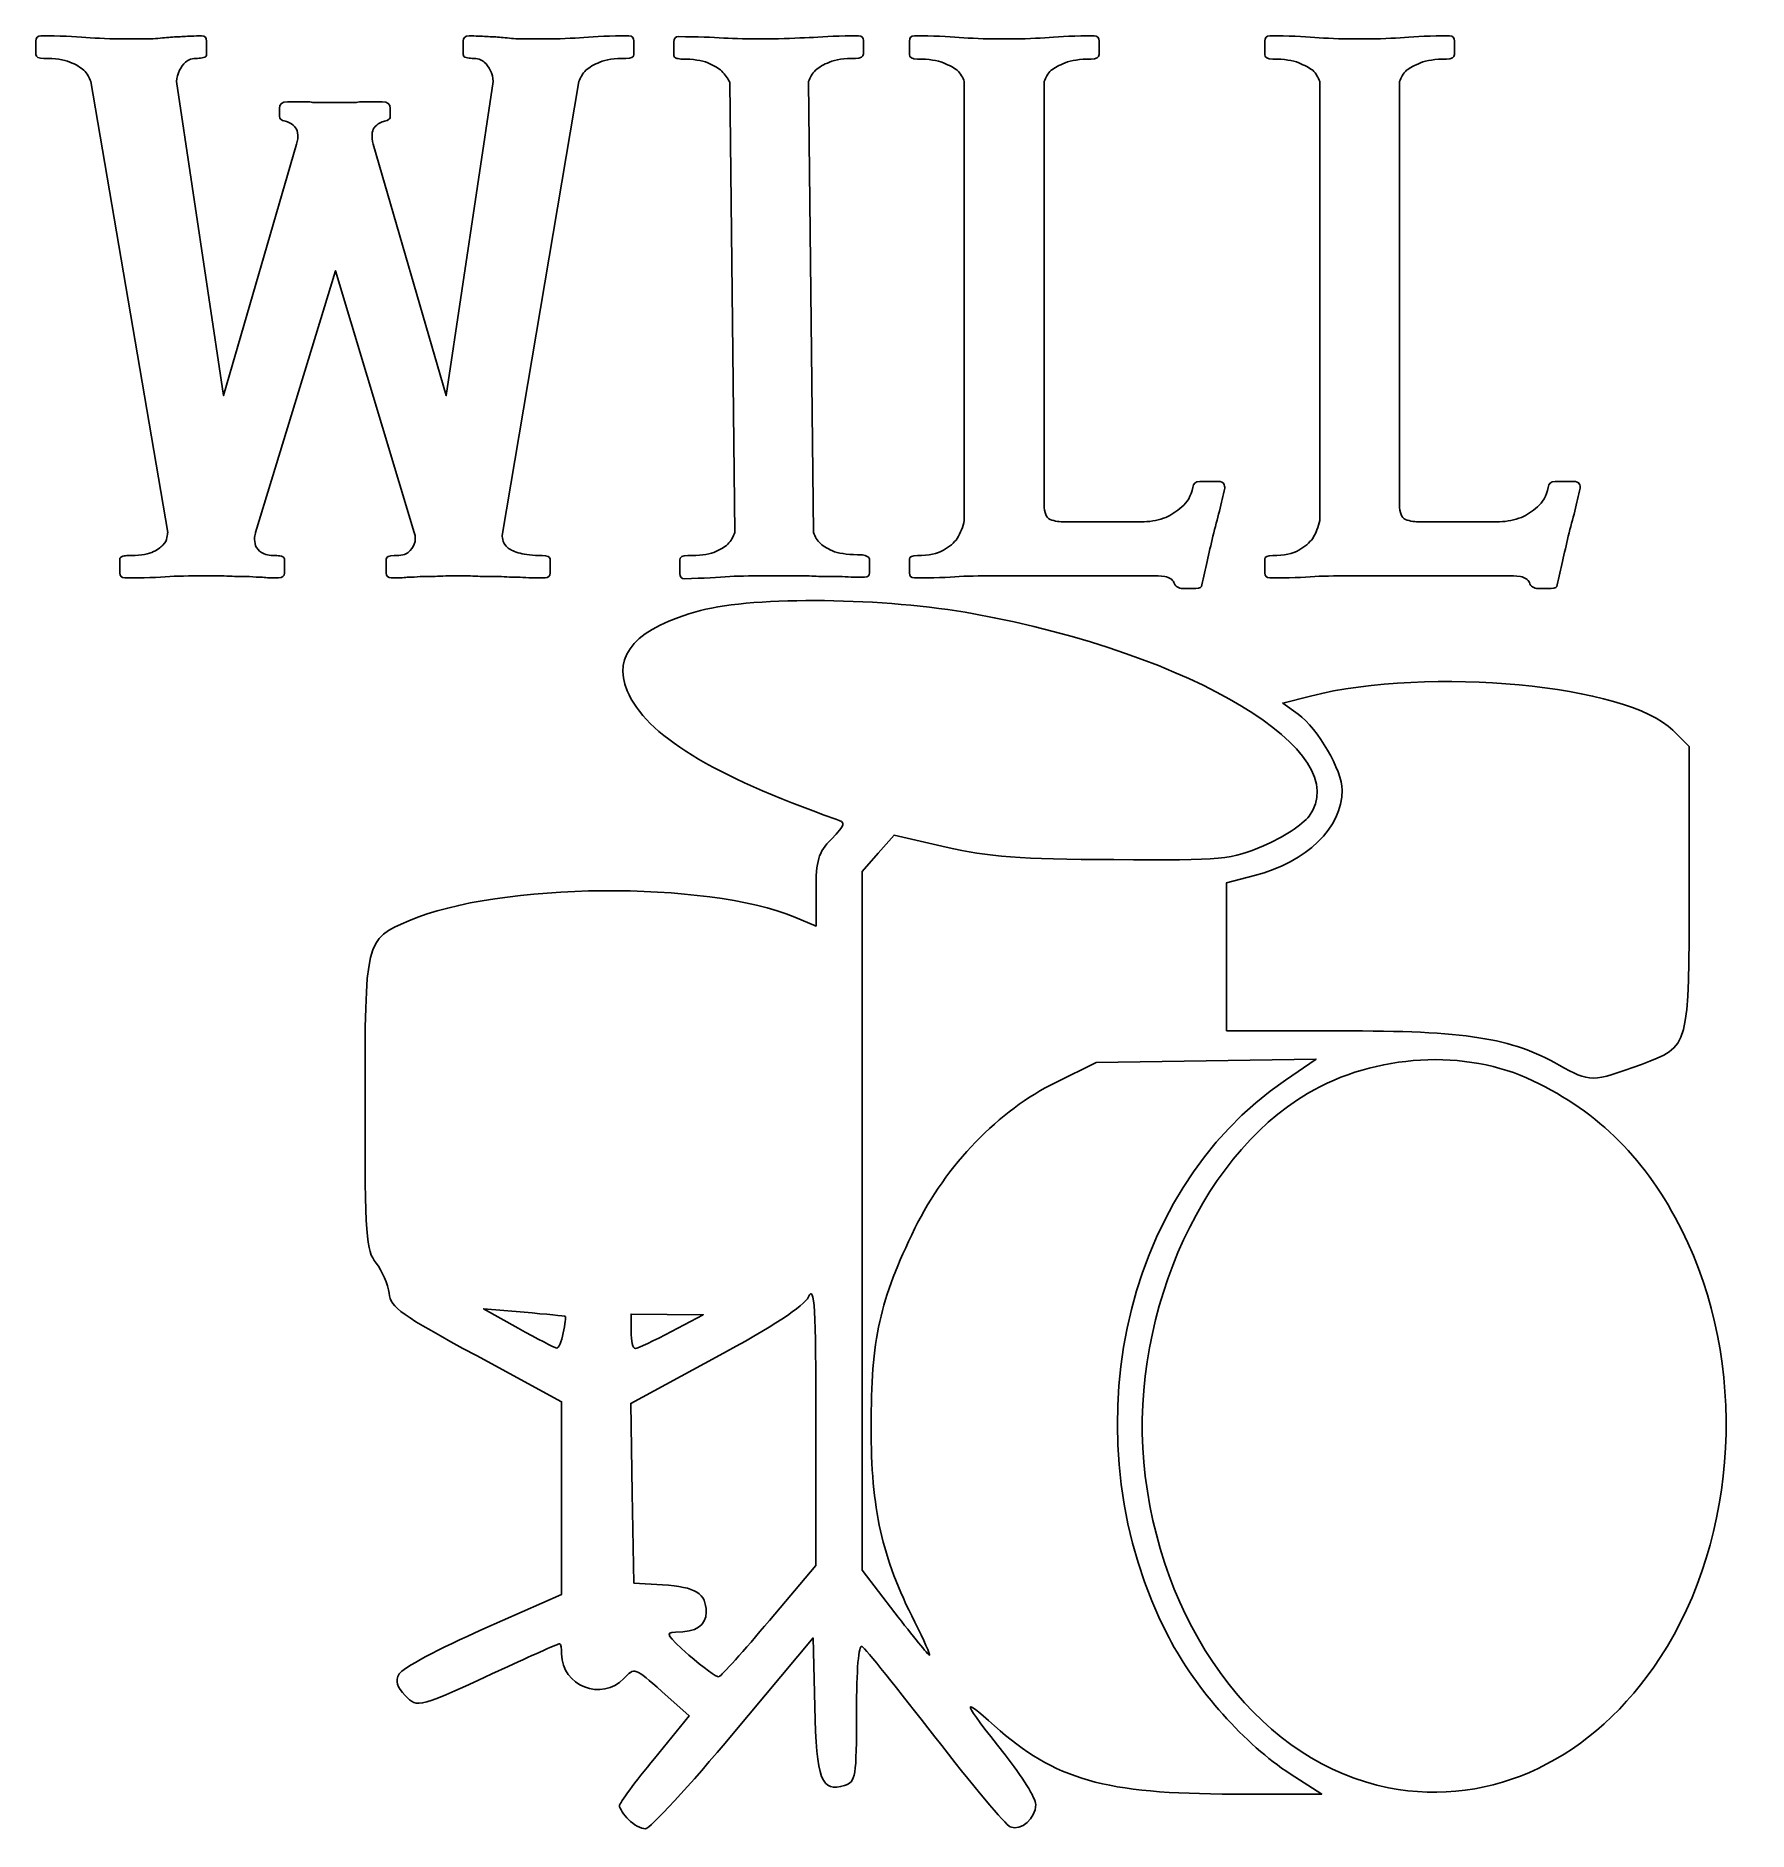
# Model space of a CAD drawing. Extents: x 14.5 to 84.2, y 3.1 to 76.2.
import ezdxf

# ---------------------------------------------------------------- set-up
doc = ezdxf.new("R2010")
doc.units = 0
doc.layers.add('Layer_1', color=7, linetype='CONTINUOUS')

msp = doc.modelspace()

# ---------------------------------------------------------------- linework, layer by layer
at = {"layer": 'Layer_1', "color": 7}
for points in [[(38.630517, 76.188718)], [(76.5126, 34.275113)], [(40.365205, 23.423169)], [(35.960432, 23.364299)], [(44.353065, 11.648775)], [(69.565706, 4.842696)], [(38.615829, 3.541257)]]:
    msp.add_lwpolyline(points, close=True, dxfattribs=at)
for points in [[(44.160124, 76.066914), (44.485395, 76.066914)], [(53.755543, 76.066914), (54.080814, 76.066914)], [(68.230067, 76.066914), (68.555338, 76.066914)], [(14.479142, 75.427442), (14.479142, 75.97556)], [(21.43181, 75.97556), (21.43181, 75.427442)], [(31.881143, 75.427442), (31.881143, 75.97556)], [(38.833812, 75.97556), (38.833812, 75.427442)], [(40.460165, 75.396991), (40.460165, 75.945109)], [(48.185353, 76.006011), (48.185353, 75.457893)], [(50.055585, 75.427442), (50.055585, 75.97556)], [(57.780772, 75.97556), (57.780772, 75.427442)], [(64.530108, 75.427442), (64.530108, 75.97556)], [(72.255296, 75.97556), (72.255296, 75.427442)], [(19.846114, 55.96923), (16.71538, 74.331204)], [(20.212044, 74.331204), (22.123011, 61.541769), (25.09111, 71.773317)], [(28.221844, 71.773317), (31.189942, 61.541769), (33.100909, 74.331204)], [(36.597573, 74.331204), (33.466839, 55.847426)], [(42.940357, 55.96923), (42.737063, 74.300753)], [(45.949115, 74.331204), (46.152409, 55.96923)], [(52.291823, 56.456446), (52.291823, 74.331204)], [(55.544534, 74.331204), (55.544534, 57.095918)], [(66.766347, 56.456446), (66.766347, 74.331204)], [(70.019057, 74.331204), (70.019057, 57.095918)], [(24.399909, 72.900006), (24.399909, 73.234967)], [(28.913045, 73.234967), (28.913045, 72.900006)], [(29.888858, 55.96923), (26.676806, 66.627092), (23.424096, 55.96923)], [(61.887319, 58.0399), (62.619179, 58.0399)], [(76.361841, 58.0399), (77.093701, 58.0399)], [(56.39837, 56.395544), (59.610422, 56.395544)], [(70.872894, 56.395544), (74.084946, 56.395544)], [(17.894488, 54.324874), (17.894488, 54.872992)], [(24.603203, 54.872992), (24.603203, 54.324874)], [(28.750409, 54.324874), (28.750409, 54.872992)], [(35.418466, 54.872992), (35.418466, 54.324874)], [(40.704119, 54.294423), (40.704119, 54.842541)], [(48.429306, 54.872992), (48.429306, 54.324874)], [(50.055585, 54.324874), (50.055585, 54.872992)], [(64.530108, 54.324874), (64.530108, 54.872992)], [(44.729348, 54.20307), (44.404077, 54.20307)], [(59.935693, 54.20307), (53.755543, 54.20307)], [(74.410217, 54.20307), (68.230067, 54.20307)], [(61.724684, 53.685402), (61.196118, 53.685402)], [(76.199206, 53.685402), (75.67064, 53.685402)], [(65.883915, 48.562082), (65.257946, 49.018071), (66.387095, 49.302396)], [(81.14451, 47.910241), (81.811073, 47.243677), (81.811073, 41.508507)], [(51.550859, 43.152052), (49.431468, 43.639294), (48.78388, 42.900772), (48.136283, 42.16225), (48.136283, 27.932644), (48.136283, 13.703038), (49.464115, 11.969445)], [(67.576438, 35.668546), (62.972039, 35.668546), (62.972039, 38.685366), (62.972039, 41.70219), (64.113132, 41.994642)], [(45.392036, 40.290833), (46.252386, 39.931356), (46.252386, 41.378254)], [(56.018905, 33.569982), (57.661087, 34.373358), (62.141585, 34.444418), (66.622091, 34.515479), (65.367491, 33.660512)], [(34.360264, 24.205975), (32.711848, 24.348057), (34.124776, 23.55978)], [(40.365205, 23.423175), (41.660388, 24.107418), (40.188589, 24.118525), (38.716789, 24.129633), (38.716789, 23.423169)], [(32.686393, 11.297374), (35.884508, 12.708471), (35.887712, 16.635122), (35.890916, 20.561769), (32.41747, 22.440162)], [(42.178651, 22.372702), (38.705338, 20.493588), (38.769928, 16.836518), (38.834527, 13.179448), (40.005986, 13.105513)], [(44.353074, 11.648776), (46.243646, 13.885911), (46.244536, 19.655365)], [(46.200577, 8.138942), (46.134626, 10.941342), (42.882784, 7.056274)], [(39.668928, 6.034919), (41.092042, 7.763226), (39.975811, 8.758704)], [(65.557024, 5.412501), (66.846833, 4.584132), (63.272603, 4.584132)]]:
    msp.add_lwpolyline(points, dxfattribs=at)
for points in [[(14.479142, 75.97556), (14.479142, 76.117665), (14.546907, 76.188718), (14.682436, 76.188718)], [(14.682436, 76.188718), (15.441402, 76.188718), (16.051285, 76.168417), (16.512086, 76.127816)], [(16.512086, 76.127816), (16.972887, 76.087214), (17.528558, 76.066914), (18.1791, 76.066914)], [(18.1791, 76.066914), (18.585689, 76.066914), (18.91096, 76.066914), (19.154913, 76.066914)], [(19.154913, 76.066914), (19.425972, 76.087214), (19.669925, 76.107515), (19.886773, 76.127816)], [(19.886773, 76.127816), (20.10362, 76.148116), (20.306915, 76.158267), (20.496656, 76.158267)], [(20.496656, 76.158267), (20.686398, 76.178567), (20.930351, 76.188718), (21.228516, 76.188718)], [(21.228516, 76.188718), (21.364046, 76.188718), (21.43181, 76.117665), (21.43181, 75.97556)], [(31.881143, 75.97556), (31.881143, 76.117665), (31.962461, 76.188718), (32.125096, 76.188718)], [(32.125096, 76.188718), (32.396155, 76.188718), (32.626556, 76.178567), (32.816297, 76.158267)], [(32.816297, 76.158267), (33.033145, 76.158267), (33.236439, 76.148116), (33.426181, 76.127816)], [(33.426181, 76.127816), (33.643028, 76.107515), (33.873428, 76.087214), (34.117381, 76.066914)], [(34.117381, 76.066914), (34.388441, 76.066914), (34.727265, 76.066914), (35.133854, 76.066914)], [(35.133854, 76.066914), (35.784396, 76.066914), (36.340067, 76.087214), (36.800868, 76.127816)], [(36.800868, 76.127816), (37.261668, 76.168417), (37.871552, 76.188718), (38.630517, 76.188718)], [(38.630517, 76.188718), (38.766047, 76.188718), (38.833812, 76.117665), (38.833812, 75.97556)], [(40.460165, 75.945109), (40.460165, 76.087214), (40.52793, 76.158267), (40.66346, 76.158267)], [(40.66346, 76.158267), (41.422426, 76.158267), (42.032309, 76.137966), (42.49311, 76.097365)], [(42.49311, 76.097365), (42.95391, 76.077064), (43.509582, 76.066914), (44.160124, 76.066914)], [(44.485395, 76.066914), (45.135937, 76.087214), (45.691608, 76.107515), (46.152409, 76.127816)], [(46.152409, 76.127816), (46.61321, 76.168417), (47.223093, 76.188718), (47.982059, 76.188718)], [(47.982059, 76.188718), (48.117588, 76.188718), (48.185353, 76.127816), (48.185353, 76.006011)], [(50.055585, 75.97556), (50.055585, 76.117665), (50.12335, 76.188718), (50.258879, 76.188718)], [(50.258879, 76.188718), (51.017845, 76.188718), (51.627728, 76.168417), (52.088529, 76.127816)], [(52.088529, 76.127816), (52.54933, 76.087214), (53.105001, 76.066914), (53.755543, 76.066914)], [(54.080814, 76.066914), (54.731356, 76.066914), (55.287028, 76.087214), (55.747828, 76.127816)], [(55.747828, 76.127816), (56.208629, 76.168417), (56.818512, 76.188718), (57.577478, 76.188718)], [(57.577478, 76.188718), (57.713008, 76.188718), (57.780772, 76.117665), (57.780772, 75.97556)], [(64.530108, 75.97556), (64.530108, 76.117665), (64.597873, 76.188718), (64.733403, 76.188718)], [(64.733403, 76.188718), (65.492368, 76.188718), (66.102252, 76.168417), (66.563052, 76.127816)], [(66.563052, 76.127816), (67.023853, 76.087214), (67.579524, 76.066914), (68.230067, 76.066914)], [(68.555338, 76.066914), (69.20588, 76.066914), (69.761551, 76.087214), (70.222352, 76.127816)], [(70.222352, 76.127816), (70.683152, 76.168417), (71.293036, 76.188718), (72.052001, 76.188718)], [(72.052001, 76.188718), (72.187531, 76.188718), (72.255296, 76.117665), (72.255296, 75.97556)], [(14.804413, 75.275187), (14.587566, 75.275187), (14.479142, 75.325938), (14.479142, 75.427442)], [(21.43181, 75.427442), (21.43181, 75.36654), (21.391151, 75.325938), (21.309834, 75.305638)], [(32.00312, 75.305638), (31.921802, 75.325938), (31.881143, 75.36654), (31.881143, 75.427442)], [(38.833812, 75.427442), (38.833812, 75.325938), (38.725388, 75.275187), (38.508541, 75.275187)], [(40.582142, 75.275187), (40.500824, 75.295487), (40.460165, 75.336089), (40.460165, 75.396991)], [(48.185353, 75.457893), (48.185353, 75.336089), (48.076929, 75.275187), (47.860082, 75.275187)], [(50.380856, 75.244736), (50.164008, 75.244736), (50.055585, 75.305638), (50.055585, 75.427442)], [(57.780772, 75.427442), (57.780772, 75.305638), (57.672349, 75.244736), (57.455501, 75.244736)], [(64.855379, 75.244736), (64.638532, 75.244736), (64.530108, 75.305638), (64.530108, 75.427442)], [(72.255296, 75.427442), (72.255296, 75.305638), (72.146872, 75.244736), (71.930025, 75.244736)], [(15.861544, 75.122931), (15.617591, 75.224435), (15.265214, 75.275187), (14.804413, 75.275187)], [(16.430768, 74.78797), (16.295239, 74.909774), (16.105497, 75.021428), (15.861544, 75.122931)], [(16.71538, 74.331204), (16.661169, 74.49361), (16.566298, 74.645865), (16.430768, 74.78797)], [(20.334021, 74.78797), (20.252703, 74.645865), (20.212044, 74.49361), (20.212044, 74.331204)], [(20.577974, 75.122931), (20.46955, 75.021428), (20.388232, 74.909774), (20.334021, 74.78797)], [(21.06588, 75.275187), (20.849033, 75.275187), (20.686398, 75.224435), (20.577974, 75.122931)], [(21.309834, 75.305638), (21.228516, 75.285337), (21.147198, 75.275187), (21.06588, 75.275187)], [(32.247073, 75.275187), (32.165755, 75.275187), (32.084437, 75.285337), (32.00312, 75.305638)], [(32.73498, 75.122931), (32.626556, 75.224435), (32.46392, 75.275187), (32.247073, 75.275187)], [(32.978933, 74.78797), (32.924721, 74.909774), (32.843403, 75.021428), (32.73498, 75.122931)], [(33.100909, 74.331204), (33.100909, 74.49361), (33.060251, 74.645865), (32.978933, 74.78797)], [(36.882185, 74.78797), (36.746656, 74.645865), (36.651785, 74.49361), (36.597573, 74.331204)], [(37.45141, 75.122931), (37.207457, 75.021428), (37.017715, 74.909774), (36.882185, 74.78797)], [(38.508541, 75.275187), (38.04774, 75.275187), (37.695363, 75.224435), (37.45141, 75.122931)], [(40.785437, 75.244736), (40.731225, 75.244736), (40.66346, 75.254886), (40.582142, 75.275187)], [(41.842567, 75.09248), (41.598614, 75.193984), (41.246237, 75.244736), (40.785437, 75.244736)], [(42.411792, 74.757519), (42.276262, 74.879323), (42.086521, 74.990977), (41.842567, 75.09248)], [(42.737063, 74.300753), (42.655745, 74.463159), (42.547321, 74.615414), (42.411792, 74.757519)], [(46.233727, 74.78797), (46.098197, 74.645865), (46.003326, 74.49361), (45.949115, 74.331204)], [(46.802951, 75.122931), (46.558998, 75.021428), (46.369256, 74.909774), (46.233727, 74.78797)], [(47.860082, 75.275187), (47.399281, 75.275187), (47.046904, 75.224435), (46.802951, 75.122931)], [(51.437987, 75.09248), (51.194033, 75.193984), (50.841656, 75.244736), (50.380856, 75.244736)], [(52.007211, 74.78797), (51.871681, 74.889473), (51.68194, 74.990977), (51.437987, 75.09248)], [(52.291823, 74.331204), (52.237611, 74.49361), (52.142741, 74.645865), (52.007211, 74.78797)], [(55.829146, 74.78797), (55.693616, 74.645865), (55.598746, 74.49361), (55.544534, 74.331204)], [(56.39837, 75.09248), (56.154417, 74.990977), (55.964676, 74.889473), (55.829146, 74.78797)], [(57.455501, 75.244736), (56.994701, 75.244736), (56.642324, 75.193984), (56.39837, 75.09248)], [(65.91251, 75.09248), (65.668557, 75.193984), (65.31618, 75.244736), (64.855379, 75.244736)], [(66.481735, 74.78797), (66.346205, 74.889473), (66.156464, 74.990977), (65.91251, 75.09248)], [(66.766347, 74.331204), (66.712135, 74.49361), (66.617264, 74.645865), (66.481735, 74.78797)], [(70.303669, 74.78797), (70.16814, 74.645865), (70.073269, 74.49361), (70.019057, 74.331204)], [(70.872894, 75.09248), (70.628941, 74.990977), (70.439199, 74.889473), (70.303669, 74.78797)], [(71.930025, 75.244736), (71.469224, 75.244736), (71.116847, 75.193984), (70.872894, 75.09248)], [(24.399909, 73.234967), (24.399909, 73.417673), (24.508332, 73.509027), (24.72518, 73.509027)], [(24.72518, 73.509027), (25.104663, 73.509027), (25.348616, 73.509027), (25.45704, 73.509027)], [(25.45704, 73.509027), (25.592569, 73.509027), (25.68744, 73.498876), (25.741652, 73.478575)], [(25.741652, 73.478575), (25.82297, 73.478575), (25.91784, 73.478575), (26.026264, 73.478575)], [(26.026264, 73.478575), (26.134688, 73.478575), (26.351535, 73.478575), (26.676806, 73.478575)], [(26.676806, 73.478575), (27.002077, 73.478575), (27.205372, 73.478575), (27.286689, 73.478575)], [(27.286689, 73.478575), (27.395113, 73.478575), (27.476431, 73.478575), (27.530643, 73.478575)], [(27.530643, 73.478575), (27.61196, 73.498876), (27.706831, 73.509027), (27.815255, 73.509027)], [(27.815255, 73.509027), (27.950784, 73.509027), (28.208291, 73.509027), (28.587774, 73.509027)], [(28.587774, 73.509027), (28.804621, 73.509027), (28.913045, 73.417673), (28.913045, 73.234967)], [(24.521885, 72.747751), (24.440568, 72.788352), (24.399909, 72.839104), (24.399909, 72.900006)], [(24.72518, 72.686849), (24.670968, 72.707149), (24.603203, 72.72745), (24.521885, 72.747751)], [(25.131769, 72.260534), (25.104663, 72.44324), (24.969133, 72.585345), (24.72518, 72.686849)], [(28.587774, 72.686849), (28.34382, 72.585345), (28.208291, 72.44324), (28.181185, 72.260534)], [(28.791068, 72.747751), (28.70975, 72.72745), (28.641985, 72.707149), (28.587774, 72.686849)], [(28.913045, 72.900006), (28.913045, 72.839104), (28.872386, 72.788352), (28.791068, 72.747751)], [(25.09111, 71.773317), (25.145322, 71.915422), (25.158875, 72.077828), (25.131769, 72.260534)], [(28.181185, 72.260534), (28.154079, 72.077828), (28.167632, 71.915422), (28.221844, 71.773317)], [(61.155459, 57.004565), (61.372307, 57.187271), (61.521389, 57.45118), (61.602707, 57.796292)], [(61.602707, 57.796292), (61.602707, 57.958697), (61.697578, 58.0399), (61.887319, 58.0399)], [(62.903791, 57.765841), (62.768262, 57.177121), (62.605626, 56.527499), (62.415885, 55.816975)], [(62.619179, 58.0399), (62.754709, 58.0399), (62.836027, 58.009449), (62.863133, 57.948547)], [(62.863133, 57.948547), (62.890238, 57.887645), (62.903791, 57.826743), (62.903791, 57.765841)], [(75.629981, 57.004565), (75.846829, 57.187271), (75.995911, 57.45118), (76.077229, 57.796292)], [(76.077229, 57.796292), (76.077229, 57.958697), (76.1721, 58.0399), (76.361841, 58.0399)], [(77.378313, 57.765841), (77.242784, 57.177121), (77.080148, 56.527499), (76.890407, 55.816975)], [(77.093701, 58.0399), (77.229231, 58.0399), (77.310549, 58.009449), (77.337654, 57.948547)], [(77.337654, 57.948547), (77.36476, 57.887645), (77.378313, 57.826743), (77.378313, 57.765841)], [(55.544534, 57.095918), (55.544534, 56.771107), (55.625852, 56.5681), (55.788487, 56.486897)], [(70.019057, 57.095918), (70.019057, 56.771107), (70.100375, 56.5681), (70.263011, 56.486897)], [(52.007211, 55.725621), (52.142741, 55.948929), (52.237611, 56.192537), (52.291823, 56.456446)], [(55.788487, 56.486897), (55.978229, 56.425995), (56.181523, 56.395544), (56.39837, 56.395544)], [(59.610422, 56.395544), (59.935693, 56.415845), (60.233858, 56.476747), (60.504917, 56.57825)], [(60.504917, 56.57825), (60.721765, 56.679754), (60.938612, 56.821859), (61.155459, 57.004565)], [(66.481735, 55.725621), (66.617264, 55.948929), (66.712135, 56.192537), (66.766347, 56.456446)], [(70.263011, 56.486897), (70.452752, 56.425995), (70.656046, 56.395544), (70.872894, 56.395544)], [(74.084946, 56.395544), (74.410217, 56.415845), (74.708381, 56.476747), (74.979439, 56.57825)], [(74.979439, 56.57825), (75.196287, 56.679754), (75.413134, 56.821859), (75.629981, 57.004565)], [(19.64282, 55.451562), (19.751243, 55.553066), (19.805455, 55.654569), (19.805455, 55.756073)], [(19.805455, 55.756073), (19.832561, 55.857576), (19.846114, 55.928628), (19.846114, 55.96923)], [(23.424096, 55.96923), (23.424096, 55.928628), (23.410543, 55.857576), (23.383437, 55.756073)], [(23.383437, 55.756073), (23.383437, 55.654569), (23.39699, 55.542915), (23.424096, 55.421111)], [(29.888858, 55.482013), (29.94307, 55.624118), (29.94307, 55.786524), (29.888858, 55.96923)], [(33.466839, 55.847426), (33.466839, 55.786524), (33.480392, 55.705321), (33.507498, 55.603817)], [(33.507498, 55.603817), (33.534604, 55.522615), (33.602369, 55.431261), (33.710793, 55.329758)], [(42.655745, 55.482013), (42.791275, 55.624118), (42.886145, 55.786524), (42.940357, 55.96923)], [(46.152409, 55.96923), (46.206621, 55.786524), (46.301491, 55.634268), (46.437021, 55.512464)], [(51.437987, 55.238405), (51.68194, 55.38051), (51.871681, 55.542915), (52.007211, 55.725621)], [(62.415885, 55.816975), (62.253249, 55.10645), (62.104167, 54.446678), (61.968637, 53.837657)], [(65.91251, 55.238405), (66.156464, 55.38051), (66.346205, 55.542915), (66.481735, 55.725621)], [(76.890407, 55.816975), (76.727771, 55.10645), (76.578689, 54.446678), (76.443159, 53.837657)], [(17.894488, 54.872992), (17.894488, 54.933895), (17.935147, 54.974496), (18.016464, 54.994797)], [(18.016464, 54.994797), (18.097782, 55.015097), (18.165547, 55.025248), (18.219759, 55.025248)], [(18.219759, 55.025248), (18.653453, 55.025248), (18.978724, 55.065849), (19.195572, 55.147052)], [(19.195572, 55.147052), (19.412419, 55.248555), (19.561502, 55.350059), (19.64282, 55.451562)], [(23.424096, 55.421111), (23.478307, 55.319608), (23.559625, 55.228255), (23.668049, 55.147052)], [(23.668049, 55.147052), (23.803578, 55.065849), (23.99332, 55.025248), (24.237273, 55.025248)], [(24.237273, 55.025248), (24.318591, 55.025248), (24.399909, 55.015097), (24.481226, 54.994797)], [(24.481226, 54.994797), (24.562544, 54.974496), (24.603203, 54.933895), (24.603203, 54.872992)], [(28.750409, 54.872992), (28.750409, 54.974496), (28.858833, 55.025248), (29.07568, 55.025248)], [(29.07568, 55.025248), (29.346739, 55.025248), (29.536481, 55.065849), (29.644904, 55.147052)], [(29.644904, 55.147052), (29.753328, 55.248555), (29.834646, 55.360209), (29.888858, 55.482013)], [(33.710793, 55.329758), (33.819216, 55.248555), (33.981852, 55.177503), (34.198699, 55.116601)], [(34.198699, 55.116601), (34.415547, 55.055699), (34.713712, 55.025248), (35.093195, 55.025248)], [(35.093195, 55.025248), (35.310042, 55.025248), (35.418466, 54.974496), (35.418466, 54.872992)], [(40.704119, 54.842541), (40.704119, 54.964346), (40.812542, 55.025248), (41.02939, 55.025248)], [(41.02939, 55.025248), (41.49019, 55.025248), (41.842567, 55.065849), (42.086521, 55.147052)], [(42.086521, 55.147052), (42.330474, 55.248555), (42.520215, 55.360209), (42.655745, 55.482013)], [(46.437021, 55.512464), (46.572551, 55.39066), (46.762292, 55.279006), (47.006245, 55.177503)], [(47.006245, 55.177503), (47.277305, 55.0963), (47.643235, 55.055699), (48.104035, 55.055699)], [(48.104035, 55.055699), (48.158247, 55.055699), (48.226012, 55.035398), (48.30733, 54.994797)], [(48.30733, 54.994797), (48.388647, 54.974496), (48.429306, 54.933895), (48.429306, 54.872992)], [(50.055585, 54.872992), (50.055585, 54.974496), (50.164008, 55.025248), (50.380856, 55.025248)], [(50.380856, 55.025248), (50.841656, 55.025248), (51.194033, 55.0963), (51.437987, 55.238405)], [(64.530108, 54.872992), (64.530108, 54.974496), (64.638532, 55.025248), (64.855379, 55.025248)], [(64.855379, 55.025248), (65.31618, 55.025248), (65.668557, 55.0963), (65.91251, 55.238405)], [(18.097782, 54.111717), (17.962252, 54.111717), (17.894488, 54.182769), (17.894488, 54.324874)], [(19.927432, 54.172619), (19.466631, 54.132017), (18.856748, 54.111717), (18.097782, 54.111717)], [(21.594446, 54.20307), (20.943904, 54.20307), (20.388232, 54.192919), (19.927432, 54.172619)], [(22.570259, 54.172619), (22.326306, 54.192919), (22.001035, 54.20307), (21.594446, 54.20307)], [(23.180142, 54.172619), (23.017507, 54.172619), (22.814212, 54.172619), (22.570259, 54.172619)], [(23.708708, 54.142168), (23.546072, 54.142168), (23.369884, 54.152318), (23.180142, 54.172619)], [(24.35925, 54.111717), (24.088191, 54.111717), (23.871343, 54.121867), (23.708708, 54.142168)], [(24.603203, 54.324874), (24.603203, 54.182769), (24.521885, 54.111717), (24.35925, 54.111717)], [(28.953704, 54.111717), (28.818174, 54.111717), (28.750409, 54.182769), (28.750409, 54.324874)], [(29.604246, 54.142168), (29.44161, 54.121867), (29.224763, 54.111717), (28.953704, 54.111717)], [(30.132811, 54.172619), (29.970176, 54.152318), (29.793987, 54.142168), (29.604246, 54.142168)], [(30.742694, 54.172619), (30.525847, 54.172619), (30.322553, 54.172619), (30.132811, 54.172619)], [(31.718507, 54.20307), (31.311919, 54.20307), (30.986648, 54.192919), (30.742694, 54.172619)], [(32.572344, 54.172619), (32.328391, 54.192919), (32.043779, 54.20307), (31.718507, 54.20307)], [(33.344863, 54.172619), (33.100909, 54.172619), (32.843403, 54.172619), (32.572344, 54.172619)], [(34.198699, 54.142168), (33.900534, 54.142168), (33.615922, 54.152318), (33.344863, 54.172619)], [(35.215171, 54.111717), (34.835688, 54.111717), (34.496864, 54.121867), (34.198699, 54.142168)], [(35.418466, 54.324874), (35.418466, 54.182769), (35.350701, 54.111717), (35.215171, 54.111717)], [(40.907413, 54.081266), (40.771884, 54.081266), (40.704119, 54.152318), (40.704119, 54.294423)], [(42.737063, 54.172619), (42.276262, 54.132017), (41.666379, 54.101566), (40.907413, 54.081266)], [(44.404077, 54.20307), (43.753535, 54.20307), (43.197864, 54.192919), (42.737063, 54.172619)], [(45.583185, 54.20307), (45.339231, 54.20307), (45.054619, 54.20307), (44.729348, 54.20307)], [(46.355703, 54.172619), (46.11175, 54.192919), (45.854244, 54.20307), (45.583185, 54.20307)], [(47.20954, 54.172619), (46.911375, 54.172619), (46.626763, 54.172619), (46.355703, 54.172619)], [(48.226012, 54.142168), (47.846529, 54.142168), (47.507705, 54.152318), (47.20954, 54.172619)], [(48.429306, 54.324874), (48.429306, 54.20307), (48.361542, 54.142168), (48.226012, 54.142168)], [(50.258879, 54.111717), (50.12335, 54.111717), (50.055585, 54.182769), (50.055585, 54.324874)], [(52.088529, 54.172619), (51.627728, 54.132017), (51.017845, 54.111717), (50.258879, 54.111717)], [(53.755543, 54.20307), (53.105001, 54.20307), (52.54933, 54.192919), (52.088529, 54.172619)], [(60.464259, 54.172619), (60.274517, 54.192919), (60.098329, 54.20307), (59.935693, 54.20307)], [(60.830188, 53.92901), (60.775977, 54.050815), (60.654, 54.132017), (60.464259, 54.172619)], [(64.733403, 54.111717), (64.597873, 54.111717), (64.530108, 54.182769), (64.530108, 54.324874)], [(66.563052, 54.172619), (66.102252, 54.132017), (65.492368, 54.111717), (64.733403, 54.111717)], [(68.230067, 54.20307), (67.579524, 54.20307), (67.023853, 54.192919), (66.563052, 54.172619)], [(74.93878, 54.172619), (74.74904, 54.192919), (74.572852, 54.20307), (74.410217, 54.20307)], [(75.30471, 53.92901), (75.250499, 54.050815), (75.128522, 54.132017), (74.93878, 54.172619)], [(41.542625, 52.782484), (43.792869, 53.377551), (49.054495, 53.31673), (52.677054, 52.653779)], [(61.196118, 53.685402), (61.006377, 53.685402), (60.8844, 53.766605), (60.830188, 53.92901)], [(61.968637, 53.837657), (61.968637, 53.736154), (61.887319, 53.685402), (61.724684, 53.685402)], [(75.67064, 53.685402), (75.480899, 53.685402), (75.358922, 53.766605), (75.30471, 53.92901)], [(76.443159, 53.837657), (76.443159, 53.736154), (76.361841, 53.685402), (76.199206, 53.685402)], [(38.562351, 49.514257), (37.935996, 50.978958), (38.957137, 52.098762), (41.542625, 52.782484)], [(52.677054, 52.653779), (61.624716, 51.016297), (68.256743, 47.013227), (66.331095, 44.412245)], [(66.387095, 49.302396), (71.239253, 50.524183), (79.290046, 49.764704), (81.14451, 47.910241)], [(47.055116, 44.290682), (42.000465, 46.072932), (39.332155, 47.714108), (38.562351, 49.514257)], [(67.6818, 45.467778), (67.6818, 46.27812), (66.700271, 47.967406), (65.883915, 48.562082)], [(64.113132, 41.994642), (66.241388, 42.540097), (67.6818, 43.941951), (67.6818, 45.467778)], [(46.878498, 43.478671), (47.466035, 44.091929), (47.476911, 44.141954), (47.055116, 44.290682)], [(66.331095, 44.412245), (66.078895, 44.071591), (65.24642, 43.527951), (64.481152, 43.204154)], [(46.252386, 41.378254), (46.252386, 42.623797), (46.33952, 42.916097), (46.878498, 43.478671)], [(58.380011, 42.640122), (54.520855, 42.660353), (53.287483, 42.752808), (51.550859, 43.152052)], [(64.481152, 43.204154), (63.144634, 42.638649), (62.904058, 42.616408), (58.380011, 42.640122)], [(29.672727, 40.152345), (33.327625, 41.719017), (41.795363, 41.793618), (45.392036, 40.290833)], [(81.811073, 41.508507), (81.811073, 34.943137), (81.834748, 35.030813), (79.866262, 34.301796)], [(27.884328, 32.704303), (27.884328, 39.399021), (27.880768, 39.384224), (29.672727, 40.152345)], [(76.5126, 34.275115), (74.562307, 35.384236), (72.739012, 35.668546), (67.576438, 35.668546)], [(66.275014, 33.118068), (69.041414, 34.739285), (72.712204, 34.946933), (75.4529, 33.637236)], [(65.367491, 33.660512), (58.631935, 29.070432), (56.504516, 18.874821), (60.628359, 10.948282)], [(75.4529, 33.637236), (78.14557, 32.35049), (80.078411, 30.40898), (81.518724, 27.544212)], [(79.866262, 34.301796), (77.881364, 33.566695), (77.759981, 33.56573), (76.5126, 34.275113)], [(50.281441, 27.629624), (51.542725, 30.202769), (53.698571, 32.434849), (56.018905, 33.569982)], [(59.662255, 17.526152), (58.892288, 23.672717), (61.781299, 30.484574), (66.275014, 33.118068)], [(28.335085, 26.210472), (27.918214, 26.740437), (27.884328, 27.228617), (27.884328, 32.704303)], [(48.496524, 19.537621), (48.495634, 23.126732), (48.839828, 24.6886), (50.281441, 27.629624)], [(81.518724, 27.544212), (84.213878, 22.183573), (83.851723, 15.070655), (80.632554, 10.139389)], [(28.864932, 24.977992), (28.821437, 25.34068), (28.583001, 25.895297), (28.335085, 26.210472)], [(32.41747, 22.440162), (29.336707, 24.106197), (28.935082, 24.393106), (28.864932, 24.977992)], [(46.244536, 19.655365), (46.245293, 24.448467), (46.195228, 25.325565), (45.948707, 24.838315)], [(36.046756, 24.037894), (36.025814, 24.052196), (35.266892, 24.127831), (34.360264, 24.205975)], [(45.948707, 24.838315), (45.749393, 24.444386), (44.511535, 23.634825), (42.178651, 22.372702)], [(34.124776, 23.55978), (34.901886, 23.12623), (35.604827, 22.759178), (35.686866, 22.744106)], [(35.960432, 23.364299), (36.028849, 23.720475), (36.067699, 24.023593), (36.046756, 24.037894)], [(38.716789, 23.423169), (38.716789, 23.034615), (38.796269, 22.721705), (38.893406, 22.727816)], [(38.893406, 22.727816), (38.990544, 22.733957), (39.652854, 23.046836), (40.365205, 23.423169)], [(35.686866, 22.744106), (35.768909, 22.729038), (35.892011, 23.008124), (35.960432, 23.364299)], [(50.272176, 11.589904), (48.922396, 14.266626), (48.497655, 16.167742), (48.496524, 19.537621)], [(69.565706, 4.842696), (64.520589, 5.827975), (60.479306, 11.003692), (59.662255, 17.526152)], [(40.005986, 13.105513), (41.35117, 13.020612), (41.778125, 12.753873), (41.778125, 11.998367)], [(41.778125, 11.998367), (41.778125, 11.438287), (41.380518, 11.178232), (40.522554, 11.177163)], [(49.464115, 11.969445), (50.194422, 11.015966), (50.828624, 10.235849), (50.873464, 10.235849)], [(29.269635, 9.47774), (29.389888, 9.702436), (30.92743, 10.521271), (32.686393, 11.297374)], [(40.522554, 11.177163), (40.09115, 11.176693), (40.176308, 11.032205), (41.071662, 10.245932)], [(42.296927, 9.36349), (42.387989, 9.389977), (43.313248, 10.418351), (44.353065, 11.648775)], [(50.873464, 10.235849), (50.918322, 10.235849), (50.647725, 10.845174), (50.272176, 11.589904)], [(35.806124, 10.706825), (35.759477, 10.706825), (34.817844, 10.289422), (33.713606, 9.779262)], [(35.890935, 10.288247), (35.890935, 10.518465), (35.85277, 10.706825), (35.806124, 10.706825)], [(38.425779, 9.288552), (37.543421, 8.34145), (35.890935, 8.99316), (35.890935, 10.288247)], [(41.071662, 10.245932), (41.654494, 9.734106), (42.205863, 9.337007), (42.296927, 9.36349)], [(48.12733, 10.594612), (47.987096, 10.681283), (47.900799, 9.658873), (47.900799, 7.910728)], [(51.089991, 6.915945), (49.585115, 8.862213), (48.251917, 10.517613), (48.12733, 10.594612)], [(60.628359, 10.948282), (61.71517, 8.859292), (63.751592, 6.572015), (65.557024, 5.412501)], [(33.713606, 9.779262), (29.947852, 8.039479), (30.051587, 8.068608), (29.51889, 8.601306)], [(39.975811, 8.758704), (38.870521, 9.744423), (38.855328, 9.749618), (38.425779, 9.288552)], [(80.632554, 10.139389), (77.931793, 6.002237), (73.786705, 4.018362), (69.565706, 4.842696)], [(29.51889, 8.601306), (29.176802, 8.943392), (29.109781, 9.179052), (29.269635, 9.47774)], [(47.418525, 4.933777), (46.468166, 4.632146), (46.270872, 5.151354), (46.200577, 8.138942)], [(53.519301, 7.361778), (52.106445, 8.6263), (52.18556, 8.410325), (53.949917, 6.186246)], [(47.900799, 7.910728), (47.900799, 5.271609), (47.869202, 5.076832), (47.418525, 4.933777)], [(63.272603, 4.584132), (58.016771, 4.584132), (55.972196, 5.166408), (53.519301, 7.361778)], [(42.882784, 7.056274), (41.094269, 4.919486), (39.485802, 3.171205), (39.308411, 3.171205)], [(54.163293, 3.247899), (53.977846, 3.319057), (52.594859, 4.96968), (51.089991, 6.915945)], [(38.245814, 4.108965), (38.245814, 4.217671), (38.886215, 5.084351), (39.668928, 6.034919)], [(53.949917, 6.186246), (54.637974, 5.318911), (55.20092, 4.404652), (55.20092, 4.154562)], [(38.615866, 3.541264), (38.412338, 3.744792), (38.245814, 4.000259), (38.245814, 4.108965)], [(55.20092, 4.154562), (55.20092, 3.588774), (54.613214, 3.075246), (54.163293, 3.247899)], [(39.308411, 3.171205), (39.13102, 3.171205), (38.819359, 3.337727), (38.615829, 3.541257)]]:
    msp.add_open_spline(points, degree=3, dxfattribs=at)

doc.saveas('drawing.dxf')
